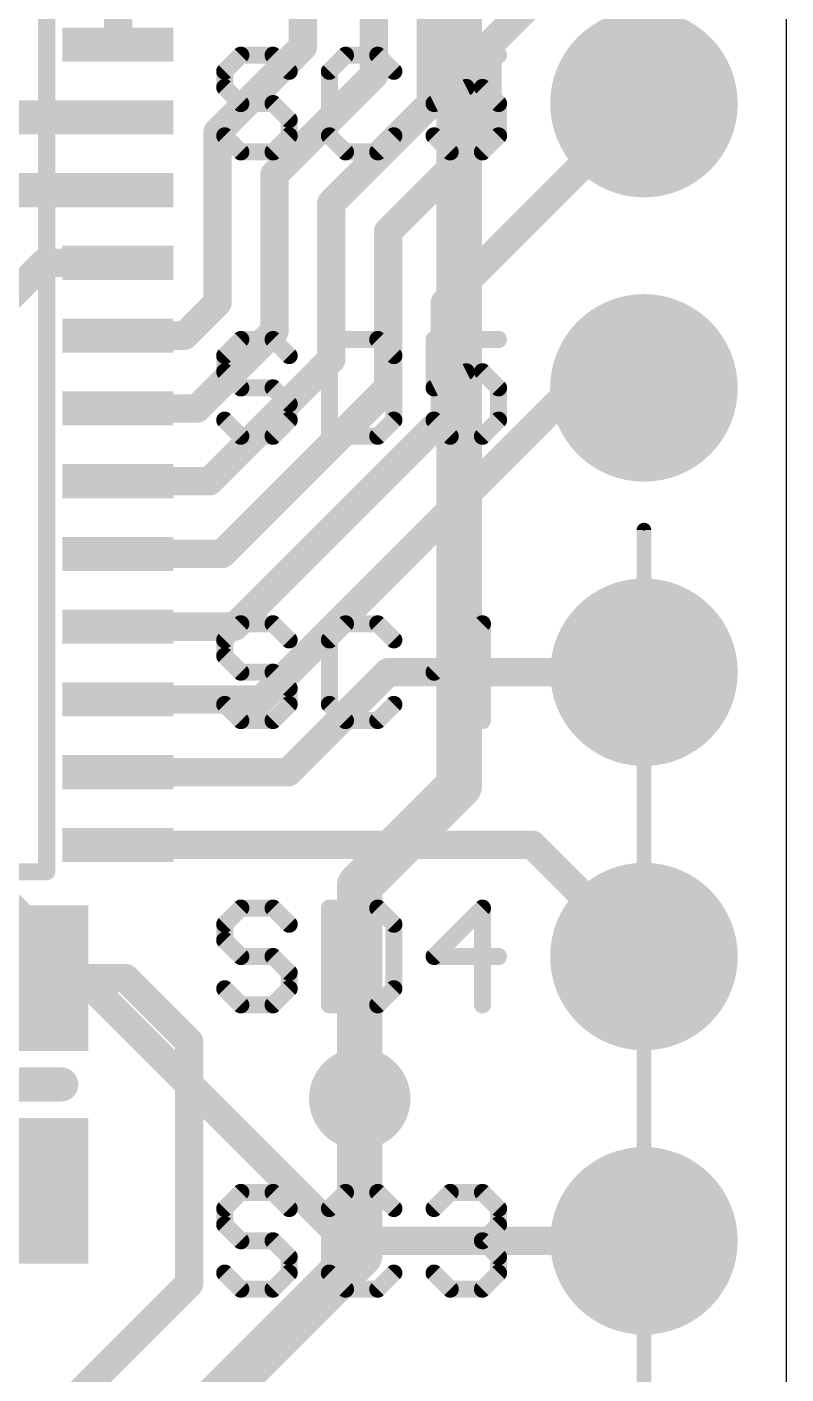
# Model space of a CAD drawing. Extents: x -11.8 to 18.1, y -9.3 to 37.4.
# Drawn here: x 11 to 17.78, y 7.7 to 19.73 of the extents above; entities that cross this region are included whole.
import ezdxf

# ---------------------------------------------------------------- set-up
doc = ezdxf.new("R2010")
doc.units = 0
for name, color, linetype in [('1', 12, 'CONTINUOUS'), ('16', 132, 'CONTINUOUS'), ('17', 110, 'CONTINUOUS'), ('18', 110, 'CONTINUOUS'), ('20', 53, 'CONTINUOUS'), ('21', 40, 'CONTINUOUS'), ('23', 53, 'CONTINUOUS')]:
    doc.layers.add(name, color=color, linetype=linetype)

# ---------------------------------------------------------------- blocks, each defined once
blk = doc.blocks.new('ROUNDP')
at = {"const_width": 0.5}
blk.add_lwpolyline([(0, -0.25, 1), (0, 0.25, 1), (0, -0.25)], format="xyb", dxfattribs=at)
blk = doc.blocks.new('RECT')
blk.add_solid([(-0.5, -0.5), (0.5, -0.5), (-0.5, 0.5), (0.5, 0.5)])
blk = doc.blocks.new('ROUNDV')
at = {"const_width": 0.5}
blk.add_lwpolyline([(0, -0.25, 1), (0, 0.25, 1), (0, -0.25)], format="xyb", dxfattribs=at)

msp = doc.modelspace()

# ---------------------------------------------------------------- linework, layer by layer
at = {"layer": '1'}
for points, const_width in [([(15.113, 19.558), (16.51, 20.955)], 0.254), ([(11.811, 19.5802), (11.811, 20.894)], 0.254), ([(13.462, 19.558), (13.462, 20.32)], 0.254), ([(14.097, 19.304), (14.097, 20.193)], 0.254), ([(14.605, 19.05), (14.605, 19.939)], 0.254), ([(11.8078, 19.577), (11.665, 19.577)], 0.3048), ([(11.8078, 19.577), (11.811, 19.5802)], 0.254), ([(12.7, 18.796), (13.462, 19.558)], 0.254), ([(15.113, 18.796), (15.113, 19.558)], 0.254), ([(13.208, 18.415), (14.097, 19.304)], 0.254), ([(13.716, 18.161), (14.605, 19.05)], 0.254), ([(14.732, 17.272), (16.51, 19.05)], 0.254), ([(11.8078, 18.927), (10.791, 18.927)], 0.3048), ([(12.7, 17.272), (12.7, 18.796)], 0.254), ([(14.224, 17.907), (15.113, 18.796)], 0.254), ([(13.208, 17.018), (13.208, 18.415)], 0.254), ([(11.8078, 18.277), (10.53, 18.277)], 0.3048), ([(13.716, 16.764), (13.716, 18.161)], 0.254), ([(14.224, 16.51), (14.224, 17.907)], 0.254), ([(11.15, 17.627), (10.795, 17.272)], 0.254), ([(11.8078, 17.627), (11.15, 17.627)], 0.254), ([(12.405, 16.977), (12.7, 17.272)], 0.254), ([(14.732, 16.256), (14.732, 17.272)], 0.254), ([(11.8078, 16.977), (12.405, 16.977)], 0.254), ([(12.517, 16.327), (13.208, 17.018)], 0.254), ([(12.629, 15.677), (13.716, 16.764)], 0.254), ([(12.741, 15.027), (14.224, 16.51)], 0.254), ([(13.092, 13.727), (15.875, 16.51)], 0.254), ([(15.875, 16.51), (16.51, 16.51)], 0.254), ([(11.8078, 16.327), (12.517, 16.327)], 0.254), ([(12.853, 14.377), (14.732, 16.256)], 0.254), ([(11.8078, 15.677), (12.629, 15.677)], 0.254), ([(11.8078, 15.027), (12.741, 15.027)], 0.254), ([(11.8078, 14.377), (12.853, 14.377)], 0.254), ([(13.331, 13.077), (14.224, 13.97)], 0.254), ([(14.224, 13.97), (16.51, 13.97)], 0.254), ([(11.8078, 13.727), (13.092, 13.727)], 0.254), ([(11.8078, 13.077), (13.331, 13.077)], 0.254), ([(11.8078, 12.427), (15.513, 12.427)], 0.254), ([(15.513, 12.427), (16.51, 11.43)], 0.254), ([(10.795, 11.237), (11.877, 11.237)], 0.254), ([(11.877, 11.237), (12.446, 10.668)], 0.254), ([(12.446, 10.668), (12.446, 8.509)], 0.254), ([(13.97, 10.16), (13.97, 8.763)], 0.4064), ([(13.97, 8.763), (10.922, 5.715)], 0.4064), ([(12.446, 8.509), (10.541, 6.604)], 0.254)]:
    msp.add_lwpolyline(points, dxfattribs=dict(at, const_width=const_width))
for points, const_width in [([(11.665, 19.6532, 1), (11.665, 19.5008)], 0.1524), ([(11.7629, 19.6219, 1), (11.8527, 19.5321)], 0.127), ([(11.7475, 19.5802, 1), (11.8745, 19.5802)], 0.127), ([(11.8559, 19.5353, 1), (11.7661, 19.6251)], 0.127), ([(11.8078, 19.5008, 1), (11.8078, 19.6532)], 0.1524), ([(13.3985, 19.558, 1), (13.5255, 19.558)], 0.127), ([(13.5069, 19.5131, 1), (13.4171, 19.6029)], 0.127), ([(15.1765, 19.558, 1), (15.0495, 19.558)], 0.127), ([(15.0681, 19.6029, 1), (15.1579, 19.5131)], 0.127), ([(14.1419, 19.2591, 1), (14.0521, 19.3489)], 0.127), ([(14.0335, 19.304, 1), (14.1605, 19.304)], 0.127), ([(14.6499, 19.0051, 1), (14.5601, 19.0949)], 0.127), ([(16.5549, 19.0051, 1), (16.4651, 19.0949)], 0.127), ([(11.8078, 18.8508, 1), (11.8078, 19.0032)], 0.1524), ([(14.5415, 19.05, 1), (14.6685, 19.05)], 0.127), ([(12.7635, 18.796, 1), (12.6365, 18.796)], 0.127), ([(12.6551, 18.8409, 1), (12.7449, 18.7511)], 0.127), ([(15.1579, 18.7511, 1), (15.0681, 18.8409)], 0.127), ([(15.0495, 18.796, 1), (15.1765, 18.796)], 0.127), ([(13.2715, 18.415, 1), (13.1445, 18.415)], 0.127), ([(11.8078, 18.2008, 1), (11.8078, 18.3532)], 0.1524), ([(13.1631, 18.4599, 1), (13.2529, 18.3701)], 0.127), ([(13.7795, 18.161, 1), (13.6525, 18.161)], 0.127), ([(13.6711, 18.2059, 1), (13.7609, 18.1161)], 0.127), ([(14.2875, 17.907, 1), (14.1605, 17.907)], 0.127), ([(14.1791, 17.9519, 1), (14.2689, 17.8621)], 0.127), ([(11.15, 17.6905, 1), (11.15, 17.5635)], 0.127), ([(11.1949, 17.5821, 1), (11.1051, 17.6719)], 0.127), ([(11.8078, 17.5635, 1), (11.8078, 17.6905)], 0.127), ([(12.6365, 17.272, 1), (12.7635, 17.272)], 0.127), ([(12.7449, 17.2271, 1), (12.6551, 17.3169)], 0.127), ([(14.7955, 17.272, 1), (14.6685, 17.272)], 0.127), ([(14.6871, 17.3169, 1), (14.7769, 17.2271)], 0.127), ([(11.8078, 17.0405, 1), (11.8078, 16.9135)], 0.127), ([(12.405, 16.9135, 1), (12.405, 17.0405)], 0.127), ([(13.2529, 16.9731, 1), (13.1631, 17.0629)], 0.127), ([(12.3601, 17.0219, 1), (12.4499, 16.9321)], 0.127), ([(13.1445, 17.018, 1), (13.2715, 17.018)], 0.127), ([(13.7609, 16.7191, 1), (13.6711, 16.8089)], 0.127), ([(13.6525, 16.764, 1), (13.7795, 16.764)], 0.127), ([(14.2689, 16.4651, 1), (14.1791, 16.5549)], 0.127), ([(15.875, 16.5735, 1), (15.875, 16.4465)], 0.127), ([(15.9199, 16.4651, 1), (15.8301, 16.5549)], 0.127), ([(16.51, 16.4465, 1), (16.51, 16.5735)], 0.127), ([(14.1605, 16.51, 1), (14.2875, 16.51)], 0.127), ([(11.8078, 16.3905, 1), (11.8078, 16.2635)], 0.127), ([(12.4721, 16.3719, 1), (12.5619, 16.2821)], 0.127), ([(12.517, 16.2635, 1), (12.517, 16.3905)], 0.127), ([(14.7769, 16.2111, 1), (14.6871, 16.3009)], 0.127), ([(14.6685, 16.256, 1), (14.7955, 16.256)], 0.127), ([(11.8078, 15.7405, 1), (11.8078, 15.6135)], 0.127), ([(12.5841, 15.7219, 1), (12.6739, 15.6321)], 0.127), ([(12.629, 15.6135, 1), (12.629, 15.7405)], 0.127), ([(11.8078, 15.0905, 1), (11.8078, 14.9635)], 0.127), ([(12.6961, 15.0719, 1), (12.7859, 14.9821)], 0.127), ([(12.741, 14.9635, 1), (12.741, 15.0905)], 0.127), ([(11.8078, 14.4405, 1), (11.8078, 14.3135)], 0.127), ([(12.8081, 14.4219, 1), (12.8979, 14.3321)], 0.127), ([(12.853, 14.3135, 1), (12.853, 14.4405)], 0.127), ([(14.224, 14.0335, 1), (14.224, 13.9065)], 0.127), ([(14.2689, 13.9251, 1), (14.1791, 14.0149)], 0.127), ([(16.51, 13.9065, 1), (16.51, 14.0335)], 0.127), ([(11.8078, 13.7905, 1), (11.8078, 13.6635)], 0.127), ([(13.092, 13.6635, 1), (13.092, 13.7905)], 0.127), ([(13.0471, 13.7719, 1), (13.1369, 13.6821)], 0.127), ([(11.8078, 13.1405, 1), (11.8078, 13.0135)], 0.127), ([(13.2861, 13.1219, 1), (13.3759, 13.0321)], 0.127), ([(13.331, 13.0135, 1), (13.331, 13.1405)], 0.127), ([(11.8078, 12.4905, 1), (11.8078, 12.3635)], 0.127), ([(15.5579, 12.4719, 1), (15.4681, 12.3821)], 0.127), ([(15.513, 12.3635, 1), (15.513, 12.4905)], 0.127), ([(16.4651, 11.3851, 1), (16.5549, 11.4749)], 0.127), ([(11.9219, 11.2819, 1), (11.8321, 11.1921)], 0.127), ([(11.877, 11.1735, 1), (11.877, 11.3005)], 0.127), ([(12.5095, 10.668, 1), (12.3825, 10.668)], 0.127), ([(12.4011, 10.6231, 1), (12.4909, 10.7129)], 0.127), ([(14.0716, 10.16, 1), (13.8684, 10.16)], 0.2032), ([(14.0418, 8.6912, 1), (13.8982, 8.8348)], 0.2032), ([(13.8684, 8.763, 1), (14.0716, 8.763)], 0.2032), ([(12.3825, 8.509, 1), (12.5095, 8.509)], 0.127), ([(12.4909, 8.4641, 1), (12.4011, 8.5539)], 0.127)]:
    msp.add_lwpolyline(points, format="xyb", dxfattribs=dict(at, const_width=const_width))
at = {"layer": '16'}
for points, const_width in [([(14.859, 22.479), (14.859, 12.954)], 0.4064), ([(9.652, 13.081), (13.843, 8.89)], 0.254), ([(14.859, 12.954), (13.97, 12.065)], 0.4064), ([(13.97, 12.065), (13.97, 10.16)], 0.4064), ([(13.843, 8.89), (16.51, 8.89)], 0.254)]:
    msp.add_lwpolyline(points, dxfattribs=dict(at, const_width=const_width))
for points, const_width in [([(14.9308, 12.8822, 1), (14.7872, 13.0258)], 0.2032), ([(14.7574, 12.954, 1), (14.9606, 12.954)], 0.2032), ([(14.0716, 12.065, 1), (13.8684, 12.065)], 0.2032), ([(13.8982, 12.1368, 1), (14.0418, 11.9932)], 0.2032), ([(13.8684, 10.16, 1), (14.0716, 10.16)], 0.2032), ([(13.843, 8.9535, 1), (13.843, 8.8265)], 0.127), ([(13.7981, 8.8451, 1), (13.8879, 8.9349)], 0.127), ([(16.51, 8.8265, 1), (16.51, 8.9535)], 0.127)]:
    msp.add_lwpolyline(points, format="xyb", dxfattribs=dict(at, const_width=const_width))
at = {"layer": '20'}
msp.add_line((17.78, 30.48), (17.78, 0), dxfattribs=at)
at = {"layer": '20', "const_width": 0.13}
msp.add_lwpolyline([(16.51, 15.24), (16.51, -9.189)], dxfattribs=at)
at = {"layer": '20', "const_width": 0.065}
msp.add_lwpolyline([(16.5425, 15.24, 1), (16.4775, 15.24)], format="xyb", dxfattribs=at)
at = {"layer": '21'}
for points, const_width in [([(11.1728, 12.1874), (11.1728, 19.8166)], 0.1524), ([(12.9077, 19.4825), (12.7636, 19.3385)], 0.1524), ([(13.1958, 19.4825), (12.9077, 19.4825)], 0.1524), ([(13.3399, 19.3385), (13.1958, 19.4825)], 0.1524), ([(13.8432, 19.4825), (13.6992, 19.3385)], 0.1524), ([(14.1313, 19.4825), (13.8432, 19.4825)], 0.1524), ([(14.2754, 19.3385), (14.1313, 19.4825)], 0.1524), ([(15.2109, 19.4825), (14.6347, 19.4825)], 0.1524), ([(14.6347, 19.4825), (14.6347, 19.0504)], 0.1524), ([(12.7636, 19.3385), (12.7636, 19.1944)], 0.1524), ([(13.6992, 19.3385), (13.6992, 18.7623)], 0.1524), ([(12.7636, 19.1944), (12.9077, 19.0504)], 0.1524), ([(14.6347, 19.0504), (14.9228, 19.1944)], 0.1524), ([(14.9228, 19.1944), (15.0669, 19.1944)], 0.1524), ([(15.0669, 19.1944), (15.2109, 19.0504)], 0.1524), ([(12.9077, 19.0504), (13.1958, 19.0504)], 0.1524), ([(13.1958, 19.0504), (13.3399, 18.9063)], 0.1524), ([(15.2109, 19.0504), (15.2109, 18.7623)], 0.1524), ([(13.3399, 18.9063), (13.3399, 18.7623)], 0.1524), ([(12.9077, 18.6182), (12.7636, 18.7623)], 0.1524), ([(13.3399, 18.7623), (13.1958, 18.6182)], 0.1524), ([(13.6992, 18.7623), (13.8432, 18.6182)], 0.1524), ([(14.1313, 18.6182), (14.2754, 18.7623)], 0.1524), ([(14.7787, 18.6182), (14.6347, 18.7623)], 0.1524), ([(15.2109, 18.7623), (15.0669, 18.6182)], 0.1524), ([(13.1958, 18.6182), (12.9077, 18.6182)], 0.1524), ([(13.8432, 18.6182), (14.1313, 18.6182)], 0.1524), ([(15.0669, 18.6182), (14.7787, 18.6182)], 0.1524), ([(12.9077, 16.9425), (12.7636, 16.7985)], 0.1524), ([(13.1958, 16.9425), (12.9077, 16.9425)], 0.1524), ([(13.3399, 16.7985), (13.1958, 16.9425)], 0.1524), ([(13.6992, 16.9425), (13.6992, 16.0782)], 0.1524), ([(14.1313, 16.9425), (13.6992, 16.9425)], 0.1524), ([(14.2754, 16.7985), (14.1313, 16.9425)], 0.1524), ([(15.2109, 16.9425), (14.6347, 16.9425)], 0.1524), ([(14.6347, 16.9425), (14.6347, 16.5104)], 0.1524), ([(12.7636, 16.7985), (12.7636, 16.6544)], 0.1524), ([(14.2754, 16.2223), (14.2754, 16.7985)], 0.1524), ([(12.7636, 16.6544), (12.9077, 16.5104)], 0.1524), ([(14.6347, 16.5104), (14.9228, 16.6544)], 0.1524), ([(14.9228, 16.6544), (15.0669, 16.6544)], 0.1524), ([(15.0669, 16.6544), (15.2109, 16.5104)], 0.1524), ([(12.9077, 16.5104), (13.1958, 16.5104)], 0.1524), ([(13.1958, 16.5104), (13.3399, 16.3663)], 0.1524), ([(15.2109, 16.5104), (15.2109, 16.2223)], 0.1524), ([(13.3399, 16.3663), (13.3399, 16.2223)], 0.1524), ([(12.9077, 16.0782), (12.7636, 16.2223)], 0.1524), ([(13.3399, 16.2223), (13.1958, 16.0782)], 0.1524), ([(14.1313, 16.0782), (14.2754, 16.2223)], 0.1524), ([(14.7787, 16.0782), (14.6347, 16.2223)], 0.1524), ([(15.2109, 16.2223), (15.0669, 16.0782)], 0.1524), ([(13.1958, 16.0782), (12.9077, 16.0782)], 0.1524), ([(13.6992, 16.0782), (14.1313, 16.0782)], 0.1524), ([(15.0669, 16.0782), (14.7787, 16.0782)], 0.1524), ([(12.9077, 14.4025), (12.7636, 14.2585)], 0.1524), ([(13.1958, 14.4025), (12.9077, 14.4025)], 0.1524), ([(13.3399, 14.2585), (13.1958, 14.4025)], 0.1524), ([(13.8432, 14.4025), (13.6992, 14.2585)], 0.1524), ([(14.1313, 14.4025), (13.8432, 14.4025)], 0.1524), ([(14.2754, 14.2585), (14.1313, 14.4025)], 0.1524), ([(15.0669, 14.4025), (14.6347, 13.9704)], 0.1524), ([(15.0669, 13.5382), (15.0669, 14.4025)], 0.1524), ([(12.7636, 14.2585), (12.7636, 14.1144)], 0.1524), ([(13.6992, 14.2585), (13.6992, 13.6823)], 0.1524), ([(12.7636, 14.1144), (12.9077, 13.9704)], 0.1524), ([(12.9077, 13.9704), (13.1958, 13.9704)], 0.1524), ([(13.1958, 13.9704), (13.3399, 13.8263)], 0.1524), ([(14.6347, 13.9704), (15.2109, 13.9704)], 0.1524), ([(13.3399, 13.8263), (13.3399, 13.6823)], 0.1524), ([(12.9077, 13.5382), (12.7636, 13.6823)], 0.1524), ([(13.3399, 13.6823), (13.1958, 13.5382)], 0.1524), ([(13.6992, 13.6823), (13.8432, 13.5382)], 0.1524), ([(14.1313, 13.5382), (14.2754, 13.6823)], 0.1524), ([(13.1958, 13.5382), (12.9077, 13.5382)], 0.1524), ([(13.8432, 13.5382), (14.1313, 13.5382)], 0.1524), ([(11.1728, 12.1874), (6.6072, 12.1874)], 0.1524), ([(12.9077, 11.8625), (12.7636, 11.7185)], 0.1524), ([(13.1958, 11.8625), (12.9077, 11.8625)], 0.1524), ([(13.3399, 11.7185), (13.1958, 11.8625)], 0.1524), ([(13.6992, 11.8625), (13.6992, 10.9982)], 0.1524), ([(14.1313, 11.8625), (13.6992, 11.8625)], 0.1524), ([(14.2754, 11.7185), (14.1313, 11.8625)], 0.1524), ([(15.0669, 11.8625), (14.6347, 11.4304)], 0.1524), ([(15.0669, 10.9982), (15.0669, 11.8625)], 0.1524), ([(12.7636, 11.7185), (12.7636, 11.5744)], 0.1524), ([(14.2754, 11.1423), (14.2754, 11.7185)], 0.1524), ([(12.7636, 11.5744), (12.9077, 11.4304)], 0.1524), ([(12.9077, 11.4304), (13.1958, 11.4304)], 0.1524), ([(13.1958, 11.4304), (13.3399, 11.2863)], 0.1524), ([(14.6347, 11.4304), (15.2109, 11.4304)], 0.1524), ([(13.3399, 11.2863), (13.3399, 11.1423)], 0.1524), ([(12.9077, 10.9982), (12.7636, 11.1423)], 0.1524), ([(13.3399, 11.1423), (13.1958, 10.9982)], 0.1524), ([(14.1313, 10.9982), (14.2754, 11.1423)], 0.1524), ([(13.1958, 10.9982), (12.9077, 10.9982)], 0.1524), ([(13.6992, 10.9982), (14.1313, 10.9982)], 0.1524), ([(11.303, 10.287), (10.287, 10.287)], 0.3048), ([(12.9077, 9.3225), (12.7636, 9.1785)], 0.1524), ([(13.1958, 9.3225), (12.9077, 9.3225)], 0.1524), ([(13.3399, 9.1785), (13.1958, 9.3225)], 0.1524), ([(13.8432, 9.3225), (13.6992, 9.1785)], 0.1524), ([(14.1313, 9.3225), (13.8432, 9.3225)], 0.1524), ([(14.2754, 9.1785), (14.1313, 9.3225)], 0.1524), ([(14.6347, 9.1785), (14.7787, 9.3225)], 0.1524), ([(14.7787, 9.3225), (15.0669, 9.3225)], 0.1524), ([(15.0669, 9.3225), (15.2109, 9.1785)], 0.1524), ([(12.7636, 9.1785), (12.7636, 9.0344)], 0.1524), ([(13.6992, 9.1785), (13.6992, 8.6023)], 0.1524), ([(15.2109, 9.1785), (15.2109, 9.0344)], 0.1524), ([(12.7636, 9.0344), (12.9077, 8.8904)], 0.1524), ([(15.2109, 9.0344), (15.0669, 8.8904)], 0.1524), ([(12.9077, 8.8904), (13.1958, 8.8904)], 0.1524), ([(13.1958, 8.8904), (13.3399, 8.7463)], 0.1524), ([(15.0669, 8.8904), (14.9228, 8.8904)], 0.1524), ([(15.0669, 8.8904), (15.2109, 8.7463)], 0.1524), ([(13.3399, 8.7463), (13.3399, 8.6023)], 0.1524), ([(15.2109, 8.7463), (15.2109, 8.6023)], 0.1524), ([(12.9077, 8.4582), (12.7636, 8.6023)], 0.1524), ([(13.3399, 8.6023), (13.1958, 8.4582)], 0.1524), ([(13.6992, 8.6023), (13.8432, 8.4582)], 0.1524), ([(14.1313, 8.4582), (14.2754, 8.6023)], 0.1524), ([(14.7787, 8.4582), (14.6347, 8.6023)], 0.1524), ([(15.2109, 8.6023), (15.0669, 8.4582)], 0.1524), ([(13.1958, 8.4582), (12.9077, 8.4582)], 0.1524), ([(13.8432, 8.4582), (14.1313, 8.4582)], 0.1524), ([(15.0669, 8.4582), (14.7787, 8.4582)], 0.1524)]:
    msp.add_lwpolyline(points, dxfattribs=dict(at, const_width=const_width))
for points, const_width in [([(12.9077, 19.5206, 1), (12.9077, 19.4444)], 0.0762), ([(12.9346, 19.4556, 1), (12.8808, 19.5095)], 0.0762), ([(13.2228, 19.5095, 1), (13.1689, 19.4556)], 0.0762), ([(13.1958, 19.4444, 1), (13.1958, 19.5206)], 0.0762), ([(13.8432, 19.5206, 1), (13.8432, 19.4444)], 0.0762), ([(13.8702, 19.4556, 1), (13.8163, 19.5095)], 0.0762), ([(14.1583, 19.5095, 1), (14.1044, 19.4556)], 0.0762), ([(14.1313, 19.4444, 1), (14.1313, 19.5206)], 0.0762), ([(14.6347, 19.5206, 1), (14.6347, 19.4444)], 0.0762), ([(14.6728, 19.4825, 1), (14.5966, 19.4825)], 0.0762), ([(15.2109, 19.4444, 1), (15.2109, 19.5206)], 0.0762), ([(12.8017, 19.3385, 1), (12.7255, 19.3385)], 0.0762), ([(12.7367, 19.3654, 1), (12.7906, 19.3115)], 0.0762), ([(13.3129, 19.3115, 1), (13.3668, 19.3654)], 0.0762), ([(13.6722, 19.3654, 1), (13.7261, 19.3115)], 0.0762), ([(13.7373, 19.3385, 1), (13.6611, 19.3385)], 0.0762), ([(14.2484, 19.3115, 1), (14.3023, 19.3654)], 0.0762), ([(12.7906, 19.2214, 1), (12.7367, 19.1675)], 0.0762), ([(14.9228, 19.2325, 1), (14.9228, 19.1563)], 0.0762), ([(14.9398, 19.1603, 1), (14.9058, 19.2285)], 0.0762), ([(15.0938, 19.2214, 1), (15.0399, 19.1675)], 0.0762), ([(15.0669, 19.1563, 1), (15.0669, 19.2325)], 0.0762), ([(12.7255, 19.1944, 1), (12.8017, 19.1944)], 0.0762), ([(12.9077, 19.0885, 1), (12.9077, 19.0123)], 0.0762), ([(12.8808, 19.0234, 1), (12.9346, 19.0773)], 0.0762), ([(13.2228, 19.0773, 1), (13.1689, 19.0234)], 0.0762), ([(13.1958, 19.0123, 1), (13.1958, 19.0885)], 0.0762), ([(14.6176, 19.0844, 1), (14.6517, 19.0163)], 0.0762), ([(14.5966, 19.0504, 1), (14.6728, 19.0504)], 0.0762), ([(15.249, 19.0504, 1), (15.1728, 19.0504)], 0.0762), ([(15.184, 19.0234, 1), (15.2378, 19.0773)], 0.0762), ([(13.378, 18.9063, 1), (13.3018, 18.9063)], 0.0762), ([(13.3129, 18.8794, 1), (13.3668, 18.9333)], 0.0762), ([(12.7906, 18.7892, 1), (12.7367, 18.7353)], 0.0762), ([(13.3018, 18.7623, 1), (13.378, 18.7623)], 0.0762), ([(13.3668, 18.7353, 1), (13.3129, 18.7892)], 0.0762), ([(13.7261, 18.7892, 1), (13.6722, 18.7353)], 0.0762), ([(13.6611, 18.7623, 1), (13.7373, 18.7623)], 0.0762), ([(14.3023, 18.7353, 1), (14.2484, 18.7892)], 0.0762), ([(14.6616, 18.7892, 1), (14.6077, 18.7353)], 0.0762), ([(15.1728, 18.7623, 1), (15.249, 18.7623)], 0.0762), ([(15.2378, 18.7353, 1), (15.184, 18.7892)], 0.0762), ([(12.9077, 18.6563, 1), (12.9077, 18.5801)], 0.0762), ([(12.8808, 18.5913, 1), (12.9346, 18.6451)], 0.0762), ([(13.1689, 18.6451, 1), (13.2228, 18.5913)], 0.0762), ([(13.1958, 18.5801, 1), (13.1958, 18.6563)], 0.0762), ([(13.8432, 18.6563, 1), (13.8432, 18.5801)], 0.0762), ([(13.8163, 18.5913, 1), (13.8702, 18.6451)], 0.0762), ([(14.1044, 18.6451, 1), (14.1583, 18.5913)], 0.0762), ([(14.1313, 18.5801, 1), (14.1313, 18.6563)], 0.0762), ([(14.7787, 18.6563, 1), (14.7787, 18.5801)], 0.0762), ([(14.7518, 18.5913, 1), (14.8057, 18.6451)], 0.0762), ([(15.0399, 18.6451, 1), (15.0938, 18.5913)], 0.0762), ([(15.0669, 18.5801, 1), (15.0669, 18.6563)], 0.0762), ([(12.9077, 16.9806, 1), (12.9077, 16.9044)], 0.0762), ([(12.9346, 16.9156, 1), (12.8808, 16.9695)], 0.0762), ([(13.2228, 16.9695, 1), (13.1689, 16.9156)], 0.0762), ([(13.1958, 16.9044, 1), (13.1958, 16.9806)], 0.0762), ([(13.7373, 16.9425, 1), (13.6611, 16.9425)], 0.0762), ([(13.6992, 16.9806, 1), (13.6992, 16.9044)], 0.0762), ([(14.1583, 16.9695, 1), (14.1044, 16.9156)], 0.0762), ([(14.1313, 16.9044, 1), (14.1313, 16.9806)], 0.0762), ([(14.6347, 16.9806, 1), (14.6347, 16.9044)], 0.0762), ([(14.6728, 16.9425, 1), (14.5966, 16.9425)], 0.0762), ([(15.2109, 16.9044, 1), (15.2109, 16.9806)], 0.0762), ([(12.8017, 16.7985, 1), (12.7255, 16.7985)], 0.0762), ([(12.7367, 16.8254, 1), (12.7906, 16.7715)], 0.0762), ([(13.3129, 16.7715, 1), (13.3668, 16.8254)], 0.0762), ([(14.3135, 16.7985, 1), (14.2373, 16.7985)], 0.0762), ([(14.2484, 16.7715, 1), (14.3023, 16.8254)], 0.0762), ([(12.7906, 16.6814, 1), (12.7367, 16.6275)], 0.0762), ([(14.9228, 16.6925, 1), (14.9228, 16.6163)], 0.0762), ([(14.9398, 16.6203, 1), (14.9058, 16.6885)], 0.0762), ([(15.0938, 16.6814, 1), (15.0399, 16.6275)], 0.0762), ([(15.0669, 16.6163, 1), (15.0669, 16.6925)], 0.0762), ([(12.7255, 16.6544, 1), (12.8017, 16.6544)], 0.0762), ([(12.9077, 16.5485, 1), (12.9077, 16.4723)], 0.0762), ([(12.8808, 16.4834, 1), (12.9346, 16.5373)], 0.0762), ([(13.2228, 16.5373, 1), (13.1689, 16.4834)], 0.0762), ([(13.1958, 16.4723, 1), (13.1958, 16.5485)], 0.0762), ([(14.6176, 16.5444, 1), (14.6517, 16.4763)], 0.0762), ([(14.5966, 16.5104, 1), (14.6728, 16.5104)], 0.0762), ([(15.249, 16.5104, 1), (15.1728, 16.5104)], 0.0762), ([(15.184, 16.4834, 1), (15.2378, 16.5373)], 0.0762), ([(13.378, 16.3663, 1), (13.3018, 16.3663)], 0.0762), ([(13.3129, 16.3394, 1), (13.3668, 16.3933)], 0.0762), ([(12.7906, 16.2492, 1), (12.7367, 16.1953)], 0.0762), ([(13.3018, 16.2223, 1), (13.378, 16.2223)], 0.0762), ([(13.3668, 16.1953, 1), (13.3129, 16.2492)], 0.0762), ([(14.2373, 16.2223, 1), (14.3135, 16.2223)], 0.0762), ([(14.3023, 16.1953, 1), (14.2484, 16.2492)], 0.0762), ([(14.6616, 16.2492, 1), (14.6077, 16.1953)], 0.0762), ([(15.1728, 16.2223, 1), (15.249, 16.2223)], 0.0762), ([(15.2378, 16.1953, 1), (15.184, 16.2492)], 0.0762), ([(12.9077, 16.1163, 1), (12.9077, 16.0401)], 0.0762), ([(12.8808, 16.0513, 1), (12.9346, 16.1051)], 0.0762), ([(13.1689, 16.1051, 1), (13.2228, 16.0513)], 0.0762), ([(13.1958, 16.0401, 1), (13.1958, 16.1163)], 0.0762), ([(13.6992, 16.1163, 1), (13.6992, 16.0401)], 0.0762), ([(14.1044, 16.1051, 1), (14.1583, 16.0513)], 0.0762), ([(14.1313, 16.0401, 1), (14.1313, 16.1163)], 0.0762), ([(14.7787, 16.1163, 1), (14.7787, 16.0401)], 0.0762), ([(14.7518, 16.0513, 1), (14.8057, 16.1051)], 0.0762), ([(15.0399, 16.1051, 1), (15.0938, 16.0513)], 0.0762), ([(15.0669, 16.0401, 1), (15.0669, 16.1163)], 0.0762), ([(13.6611, 16.0782, 1), (13.7373, 16.0782)], 0.0762), ([(12.9077, 14.4406, 1), (12.9077, 14.3644)], 0.0762), ([(12.9346, 14.3756, 1), (12.8808, 14.4295)], 0.0762), ([(13.2228, 14.4295, 1), (13.1689, 14.3756)], 0.0762), ([(13.1958, 14.3644, 1), (13.1958, 14.4406)], 0.0762), ([(13.8432, 14.4406, 1), (13.8432, 14.3644)], 0.0762), ([(13.8702, 14.3756, 1), (13.8163, 14.4295)], 0.0762), ([(14.1583, 14.4295, 1), (14.1044, 14.3756)], 0.0762), ([(14.1313, 14.3644, 1), (14.1313, 14.4406)], 0.0762), ([(15.105, 14.4025, 1), (15.0288, 14.4025)], 0.0762), ([(15.0938, 14.3756, 1), (15.0399, 14.4295)], 0.0762), ([(12.8017, 14.2585, 1), (12.7255, 14.2585)], 0.0762), ([(12.7367, 14.2854, 1), (12.7906, 14.2315)], 0.0762), ([(13.3129, 14.2315, 1), (13.3668, 14.2854)], 0.0762), ([(13.6722, 14.2854, 1), (13.7261, 14.2315)], 0.0762), ([(13.7373, 14.2585, 1), (13.6611, 14.2585)], 0.0762), ([(14.2484, 14.2315, 1), (14.3023, 14.2854)], 0.0762), ([(12.7906, 14.1414, 1), (12.7367, 14.0875)], 0.0762), ([(12.7255, 14.1144, 1), (12.8017, 14.1144)], 0.0762), ([(12.9077, 14.0085, 1), (12.9077, 13.9323)], 0.0762), ([(12.8808, 13.9434, 1), (12.9346, 13.9973)], 0.0762), ([(13.2228, 13.9973, 1), (13.1689, 13.9434)], 0.0762), ([(13.1958, 13.9323, 1), (13.1958, 14.0085)], 0.0762), ([(14.6077, 13.9973, 1), (14.6616, 13.9434)], 0.0762), ([(14.6347, 14.0085, 1), (14.6347, 13.9323)], 0.0762), ([(15.2109, 13.9323, 1), (15.2109, 14.0085)], 0.0762), ([(13.378, 13.8263, 1), (13.3018, 13.8263)], 0.0762), ([(13.3129, 13.7994, 1), (13.3668, 13.8533)], 0.0762), ([(12.7906, 13.7092, 1), (12.7367, 13.6553)], 0.0762), ([(13.3018, 13.6823, 1), (13.378, 13.6823)], 0.0762), ([(13.3668, 13.6553, 1), (13.3129, 13.7092)], 0.0762), ([(13.7261, 13.7092, 1), (13.6722, 13.6553)], 0.0762), ([(13.6611, 13.6823, 1), (13.7373, 13.6823)], 0.0762), ([(14.3023, 13.6553, 1), (14.2484, 13.7092)], 0.0762), ([(12.9077, 13.5763, 1), (12.9077, 13.5001)], 0.0762), ([(12.8808, 13.5113, 1), (12.9346, 13.5651)], 0.0762), ([(13.1689, 13.5651, 1), (13.2228, 13.5113)], 0.0762), ([(13.1958, 13.5001, 1), (13.1958, 13.5763)], 0.0762), ([(13.8432, 13.5763, 1), (13.8432, 13.5001)], 0.0762), ([(13.8163, 13.5113, 1), (13.8702, 13.5651)], 0.0762), ([(14.1044, 13.5651, 1), (14.1583, 13.5113)], 0.0762), ([(14.1313, 13.5001, 1), (14.1313, 13.5763)], 0.0762), ([(15.0288, 13.5382, 1), (15.105, 13.5382)], 0.0762), ([(11.1347, 12.1874, 1), (11.2109, 12.1874)], 0.0762), ([(11.1728, 12.1493, 1), (11.1728, 12.2255)], 0.0762), ([(12.9077, 11.9006, 1), (12.9077, 11.8244)], 0.0762), ([(12.9346, 11.8356, 1), (12.8808, 11.8895)], 0.0762), ([(13.2228, 11.8895, 1), (13.1689, 11.8356)], 0.0762), ([(13.1958, 11.8244, 1), (13.1958, 11.9006)], 0.0762), ([(13.7373, 11.8625, 1), (13.6611, 11.8625)], 0.0762), ([(13.6992, 11.9006, 1), (13.6992, 11.8244)], 0.0762), ([(14.1583, 11.8895, 1), (14.1044, 11.8356)], 0.0762), ([(14.1313, 11.8244, 1), (14.1313, 11.9006)], 0.0762), ([(15.105, 11.8625, 1), (15.0288, 11.8625)], 0.0762), ([(15.0938, 11.8356, 1), (15.0399, 11.8895)], 0.0762), ([(12.8017, 11.7185, 1), (12.7255, 11.7185)], 0.0762), ([(14.3135, 11.7185, 1), (14.2373, 11.7185)], 0.0762), ([(12.7367, 11.7454, 1), (12.7906, 11.6915)], 0.0762), ([(13.3129, 11.6915, 1), (13.3668, 11.7454)], 0.0762), ([(14.2484, 11.6915, 1), (14.3023, 11.7454)], 0.0762), ([(12.7906, 11.6014, 1), (12.7367, 11.5475)], 0.0762), ([(12.7255, 11.5744, 1), (12.8017, 11.5744)], 0.0762), ([(12.9077, 11.4685, 1), (12.9077, 11.3923)], 0.0762), ([(12.8808, 11.4034, 1), (12.9346, 11.4573)], 0.0762), ([(13.2228, 11.4573, 1), (13.1689, 11.4034)], 0.0762), ([(13.1958, 11.3923, 1), (13.1958, 11.4685)], 0.0762), ([(14.6077, 11.4573, 1), (14.6616, 11.4034)], 0.0762), ([(14.6347, 11.4685, 1), (14.6347, 11.3923)], 0.0762), ([(15.2109, 11.3923, 1), (15.2109, 11.4685)], 0.0762), ([(13.378, 11.2863, 1), (13.3018, 11.2863)], 0.0762), ([(13.3129, 11.2594, 1), (13.3668, 11.3133)], 0.0762), ([(12.7906, 11.1692, 1), (12.7367, 11.1153)], 0.0762), ([(13.3668, 11.1153, 1), (13.3129, 11.1692)], 0.0762), ([(14.3023, 11.1153, 1), (14.2484, 11.1692)], 0.0762), ([(12.9077, 11.0363, 1), (12.9077, 10.9601)], 0.0762), ([(13.1958, 10.9601, 1), (13.1958, 11.0363)], 0.0762), ([(13.3018, 11.1423, 1), (13.378, 11.1423)], 0.0762), ([(13.6992, 11.0363, 1), (13.6992, 10.9601)], 0.0762), ([(14.1313, 10.9601, 1), (14.1313, 11.0363)], 0.0762), ([(14.2373, 11.1423, 1), (14.3135, 11.1423)], 0.0762), ([(12.8808, 10.9713, 1), (12.9346, 11.0251)], 0.0762), ([(13.1689, 11.0251, 1), (13.2228, 10.9713)], 0.0762), ([(13.6611, 10.9982, 1), (13.7373, 10.9982)], 0.0762), ([(14.1044, 11.0251, 1), (14.1583, 10.9713)], 0.0762), ([(15.0288, 10.9982, 1), (15.105, 10.9982)], 0.0762), ([(11.303, 10.2108, 1), (11.303, 10.3632)], 0.1524), ([(12.9077, 9.3606, 1), (12.9077, 9.2844)], 0.0762), ([(12.9346, 9.2956, 1), (12.8808, 9.3495)], 0.0762), ([(13.2228, 9.3495, 1), (13.1689, 9.2956)], 0.0762), ([(13.1958, 9.2844, 1), (13.1958, 9.3606)], 0.0762), ([(13.8432, 9.3606, 1), (13.8432, 9.2844)], 0.0762), ([(13.8702, 9.2956, 1), (13.8163, 9.3495)], 0.0762), ([(14.1583, 9.3495, 1), (14.1044, 9.2956)], 0.0762), ([(14.1313, 9.2844, 1), (14.1313, 9.3606)], 0.0762), ([(14.7787, 9.3606, 1), (14.7787, 9.2844)], 0.0762), ([(14.8057, 9.2956, 1), (14.7518, 9.3495)], 0.0762), ([(15.0938, 9.3495, 1), (15.0399, 9.2956)], 0.0762), ([(15.0669, 9.2844, 1), (15.0669, 9.3606)], 0.0762), ([(12.8017, 9.1785, 1), (12.7255, 9.1785)], 0.0762), ([(12.7367, 9.2054, 1), (12.7906, 9.1515)], 0.0762), ([(13.3129, 9.1515, 1), (13.3668, 9.2054)], 0.0762), ([(13.6722, 9.2054, 1), (13.7261, 9.1515)], 0.0762), ([(13.7373, 9.1785, 1), (13.6611, 9.1785)], 0.0762), ([(14.2484, 9.1515, 1), (14.3023, 9.2054)], 0.0762), ([(14.6077, 9.2054, 1), (14.6616, 9.1515)], 0.0762), ([(15.249, 9.1785, 1), (15.1728, 9.1785)], 0.0762), ([(15.184, 9.1515, 1), (15.2378, 9.2054)], 0.0762), ([(12.7906, 9.0614, 1), (12.7367, 9.0075)], 0.0762), ([(12.7255, 9.0344, 1), (12.8017, 9.0344)], 0.0762), ([(15.1728, 9.0344, 1), (15.249, 9.0344)], 0.0762), ([(15.2378, 9.0075, 1), (15.184, 9.0614)], 0.0762), ([(12.9077, 8.9285, 1), (12.9077, 8.8523)], 0.0762), ([(12.8808, 8.8634, 1), (12.9346, 8.9173)], 0.0762), ([(13.2228, 8.9173, 1), (13.1689, 8.8634)], 0.0762), ([(13.1958, 8.8523, 1), (13.1958, 8.9285)], 0.0762), ([(14.9228, 8.9285, 1), (14.9228, 8.8523)], 0.0762), ([(15.0938, 8.9173, 1), (15.0399, 8.8634)], 0.0762), ([(15.0399, 8.9173, 1), (15.0938, 8.8634)], 0.0762), ([(15.0669, 8.8523, 1), (15.0669, 8.9285)], 0.0762), ([(13.378, 8.7463, 1), (13.3018, 8.7463)], 0.0762), ([(13.3129, 8.7194, 1), (13.3668, 8.7733)], 0.0762), ([(15.249, 8.7463, 1), (15.1728, 8.7463)], 0.0762), ([(15.184, 8.7194, 1), (15.2378, 8.7733)], 0.0762), ([(12.7906, 8.6292, 1), (12.7367, 8.5753)], 0.0762), ([(13.3668, 8.5753, 1), (13.3129, 8.6292)], 0.0762), ([(13.7261, 8.6292, 1), (13.6722, 8.5753)], 0.0762), ([(14.3023, 8.5753, 1), (14.2484, 8.6292)], 0.0762), ([(14.6616, 8.6292, 1), (14.6077, 8.5753)], 0.0762), ([(15.2378, 8.5753, 1), (15.184, 8.6292)], 0.0762), ([(13.3018, 8.6023, 1), (13.378, 8.6023)], 0.0762), ([(13.6611, 8.6023, 1), (13.7373, 8.6023)], 0.0762), ([(15.1728, 8.6023, 1), (15.249, 8.6023)], 0.0762), ([(12.9077, 8.4963, 1), (12.9077, 8.4201)], 0.0762), ([(12.8808, 8.4313, 1), (12.9346, 8.4851)], 0.0762), ([(13.1689, 8.4851, 1), (13.2228, 8.4313)], 0.0762), ([(13.1958, 8.4201, 1), (13.1958, 8.4963)], 0.0762), ([(13.8432, 8.4963, 1), (13.8432, 8.4201)], 0.0762), ([(13.8163, 8.4313, 1), (13.8702, 8.4851)], 0.0762), ([(14.1044, 8.4851, 1), (14.1583, 8.4313)], 0.0762), ([(14.1313, 8.4201, 1), (14.1313, 8.4963)], 0.0762), ([(14.7787, 8.4963, 1), (14.7787, 8.4201)], 0.0762), ([(14.7518, 8.4313, 1), (14.8057, 8.4851)], 0.0762), ([(15.0399, 8.4851, 1), (15.0938, 8.4313)], 0.0762), ([(15.0669, 8.4201, 1), (15.0669, 8.4963)], 0.0762)]:
    msp.add_lwpolyline(points, format="xyb", dxfattribs=dict(at, const_width=const_width))
at = {"layer": '23'}
msp.add_point((16.51, 15.24), dxfattribs=at)

# ---------------------------------------------------------------- block references
at = {"layer": '1', "rotation": 270}
for p, xscale, yscale in [((11.8078, 19.577), 0.3048, 0.9906), ((11.8078, 18.927), 0.3048, 0.9906), ((11.8078, 18.277), 0.3048, 0.9906), ((11.8078, 17.627), 0.3048, 0.9906), ((11.8078, 16.977), 0.3048, 0.9906), ((11.8078, 16.327), 0.3048, 0.9906), ((11.8078, 15.677), 0.3048, 0.9906), ((11.8078, 15.027), 0.3048, 0.9906), ((11.8078, 14.377), 0.3048, 0.9906), ((11.8078, 13.727), 0.3048, 0.9906), ((11.8078, 13.077), 0.3048, 0.9906), ((11.8078, 12.427), 0.3048, 0.9906), ((10.795, 11.237), 1.3, 1.5), ((10.795, 9.337), 1.3, 1.5)]:
    msp.add_blockref('RECT', p, dxfattribs=dict(at, xscale=xscale, yscale=yscale))
at = {"layer": '17', "xscale": 1.6764, "yscale": 1.6764, "rotation": 180}
for p in [(16.51, 19.05), (16.51, 19.05), (16.51, 16.51), (16.51, 16.51), (16.51, 13.97), (16.51, 13.97), (16.51, 11.43), (16.51, 11.43), (16.51, 8.89), (16.51, 8.89)]:
    msp.add_blockref('ROUNDP', p, dxfattribs=at)
at = {"layer": '18', "xscale": 0.9064, "yscale": 0.9064}
msp.add_blockref('ROUNDV', (13.97, 10.16), dxfattribs=at)
msp.add_blockref('ROUNDV', (13.97, 10.16), dxfattribs=at)

doc.saveas('drawing.dxf')
